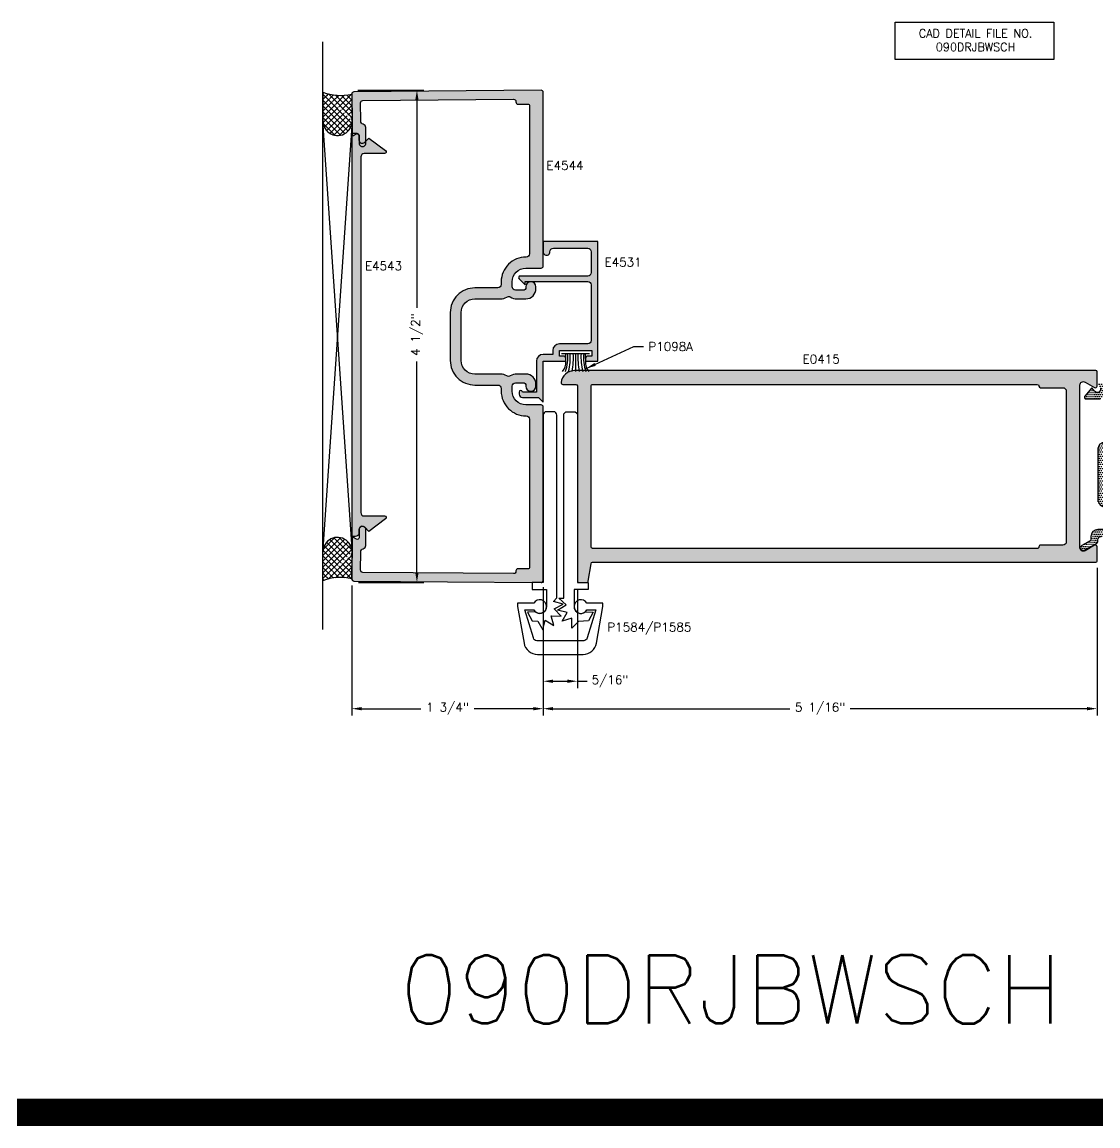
# Model space of a CAD drawing. Extents: x 0 to 130, y 0 to 90.
# Drawn here: x 75.54 to 85.38, y 59.75 to 69.84 of the extents above; entities that cross this region are included whole.
import ezdxf

# ---------------------------------------------------------------- set-up
doc = ezdxf.new("R2010")
doc.units = 0
doc.header["$MEASUREMENT"] = 0
doc.header["$PDMODE"] = 3
doc.layers.get('0').update_dxf_attribs({"linetype": 'CONTINUOUS'})
doc.layers.get('DEFPOINTS').update_dxf_attribs({"linetype": 'CONTINUOUS'})
for name, color, linetype in [('R-ANNO-DIMS', 3, 'CONTINUOUS'), ('R-ANNO-TEXT', 6, 'CONTINUOUS'), ('R-DET1', 4, 'CONTINUOUS'), ('R-DET2', 2, 'CONTINUOUS'), ('R-DET3', 5, 'CONTINUOUS'), ('R-OTLN', 1, 'CONTINUOUS'), ('R-PAT1', 5, 'CONTINUOUS'), ('TITLE', 7, 'CONTINUOUS')]:
    doc.layers.add(name, color=color, linetype=linetype)
doc.styles.get("Standard").update_dxf_attribs({"font": 'simplex'})
doc.dimstyles.new('1X', dxfattribs={"dimscale": 0, "dimtxt": 0.08, "dimasz": 0.09, "dimexe": 0.062, "dimexo": 0.062, "dimgap": 0.045, "dimtad": 0, "dimdec": 4, "dimzin": 4, "dimtxsty": 'STANDARD', "dimcen": 0, "dimazin": 3, "dimtp": 0.02, "dimtfac": 1, "dimtdec": 4, "dimtofl": 0, "dimtmove": 0, "dimatfit": 3, "dimtolj": 1, "dimtzin": 4})
pattern_1 = [(0, (77.63427413863386, 60.91761687541435), (0.008125, 0.01625), [0, -0.01625])]

# ---------------------------------------------------------------- blocks, each defined once
blk = doc.blocks.new('*D60')
at = {"layer": 'DEFPOINTS', "color": 0}
for p in [(85.36866936507101, 64.91636198876884), (80.30667044418895, 64.71886198593039), (85.36866936507101, 63.56719383038222)]:
    blk.add_point(p, dxfattribs=at)
at = {"layer": 'R-ANNO-DIMS', "color": 0}
for p, q in [((85.36866936507101, 64.85436198876884), (85.36866936507101, 63.50519383038222)), ((80.30667044418895, 64.65686198593039), (80.30667044418895, 63.50519383038222)), ((80.39667044418896, 63.56719383038222), (82.5621937141538, 63.56719383038222)), ((85.27866936507101, 63.56719383038222), (83.11314609510617, 63.56719383038222))]:
    blk.add_line(p, q, dxfattribs=at)
for points in [[(80.39667044418896, 63.58219383038222), (80.39667044418896, 63.55219383038222), (80.30667044418895, 63.56719383038222)], [(85.27866936507101, 63.58219383038222), (85.27866936507101, 63.55219383038222), (85.36866936507101, 63.56719383038222)]]:
    blk.add_solid(points, dxfattribs=at)
at = {"layer": 'R-ANNO-DIMS', "color": 0, "insert": (82.83766990462999, 63.56719383038222), "char_height": 0.08, "attachment_point": 5}
blk.add_mtext('\\A1;5 1/16"', dxfattribs=at)
blk = doc.blocks.new('*D59')
at = {"layer": 'DEFPOINTS', "color": 0}
for p in [(78.55146133987482, 69.2191871799274), (78.55673707882664, 64.71913342305255), (79.15226381021058, 64.71913342305255)]:
    blk.add_point(p, dxfattribs=at)
at = {"layer": 'R-ANNO-DIMS', "color": 0}
for p, q in [((78.61346133987482, 69.2191871799274), (79.21426381021058, 69.2191871799274)), ((79.15226381021058, 69.1291871799274), (79.15226381021058, 67.23001756333883)), ((79.15226381021058, 64.80913342305256), (79.15226381021058, 66.74001756333882)), ((78.61873707882664, 64.71913342305255), (79.21426381021058, 64.71913342305255))]:
    blk.add_line(p, q, dxfattribs=at)
for points in [[(79.13726381021058, 69.1291871799274), (79.16726381021059, 69.1291871799274), (79.15226381021058, 69.2191871799274)], [(79.13726381021058, 64.80913342305256), (79.16726381021059, 64.80913342305256), (79.15226381021058, 64.71913342305255)]]:
    blk.add_solid(points, dxfattribs=at)
at = {"layer": 'R-ANNO-DIMS', "color": 0, "insert": (79.15226381021057, 66.98501756333884), "char_height": 0.08, "attachment_point": 5, "rotation": 90}
blk.add_mtext('\\A1;4 1/2"', dxfattribs=at)
blk = doc.blocks.new('*D61')
at = {"layer": 'DEFPOINTS', "color": 0}
for p in [(78.55691160953661, 64.75413266151382), (80.30667044418895, 64.73903728485392), (80.30667044418895, 63.56719383038222)]:
    blk.add_point(p, dxfattribs=at)
at = {"layer": 'R-ANNO-DIMS', "color": 0}
for p, q in [((78.55691160953661, 64.69213266151382), (78.55691160953661, 63.50519383038222)), ((80.30667044418895, 64.67703728485392), (80.30667044418895, 63.50519383038222)), ((78.64691160953662, 63.56719383038222), (79.18679102686278, 63.56719383038222)), ((80.21667044418895, 63.56719383038222), (79.67679102686279, 63.56719383038222))]:
    blk.add_line(p, q, dxfattribs=at)
for points in [[(78.64691160953662, 63.58219383038222), (78.64691160953662, 63.55219383038222), (78.55691160953661, 63.56719383038222)], [(80.21667044418895, 63.58219383038222), (80.21667044418895, 63.55219383038222), (80.30667044418895, 63.56719383038222)]]:
    blk.add_solid(points, dxfattribs=at)
at = {"layer": 'R-ANNO-DIMS', "color": 0, "insert": (79.43179102686278, 63.56719383038222), "char_height": 0.08, "attachment_point": 5}
blk.add_mtext('\\A1;1 3/4"', dxfattribs=at)
blk = doc.blocks.new('*D62')
at = {"layer": 'DEFPOINTS', "color": 0}
for p in [(80.30667044418895, 64.71886198593039), (80.61867044418898, 64.71886198593039), (80.61867044418898, 63.81792312379004)]:
    blk.add_point(p, dxfattribs=at)
at = {"layer": 'R-ANNO-DIMS', "color": 0}
for p, q in [((80.30667044418895, 64.65686198593039), (80.30667044418895, 63.75592312379004)), ((80.61867044418898, 64.65686198593039), (80.61867044418898, 63.75592312379004)), ((80.39667044418896, 63.81792312379004), (80.52867044418898, 63.81792312379004)), ((80.61867044418898, 63.81792312379004), (80.70867044418898, 63.81792312379004))]:
    blk.add_line(p, q, dxfattribs=at)
for points in [[(80.39667044418896, 63.83292312379004), (80.39667044418896, 63.80292312379004), (80.30667044418895, 63.81792312379004)], [(80.52867044418898, 63.83292312379004), (80.52867044418898, 63.80292312379004), (80.61867044418898, 63.81792312379004)]]:
    blk.add_solid(points, dxfattribs=at)
at = {"layer": 'R-ANNO-DIMS', "color": 0, "insert": (80.9174799679985, 63.81792312379004), "char_height": 0.08, "attachment_point": 5}
blk.add_mtext('\\A1;5/16"', dxfattribs=at)

msp = doc.modelspace()

# ---------------------------------------------------------------- hatches: boundary and pattern name
at = {"layer": 'R-PAT1'}
h = msp.add_hatch(dxfattribs=at)
h.set_pattern_fill('DOTS', color=256, scale=0.26, style=0)
h.set_pattern_definition(pattern_1)
edge = h.paths.add_edge_path()
edge.add_arc((80.28667044418896, 67.61386198593038), 0.0199999999999978, 269.9999999999949, 360.0000000000051)
edge.add_line((80.30667044418895, 67.61386198593038), (80.30667044418895, 69.19868668700686))
edge.add_arc((80.28667044418894, 69.19868668700686), 0.02000000000000224, 5.088887490341058e-12, 90.4999999999985)
edge.add_line((80.28649591347897, 69.21868592546814), (78.57673631728792, 69.2037650795182))
edge.add_arc((78.5769108479979, 69.18376584105692), 0.01999999999999962, 90.49999999999986, 180.5000000000011)
edge.add_line((78.55691160953661, 69.18359131034696), (78.56015913442273, 68.81146181738526))
edge.add_arc((78.56815882980725, 68.81153162966926), 0.007999999999999377, 180.5000000000164, 300.5001091747231)
edge.add_line((78.57221914984531, 68.80463860412249), (78.60057445553076, 68.82134122840247))
edge.add_arc((78.60818755560213, 68.80841680550226), 0.01500000000000007, 0.5000000000061959, 120.50010917471701, ccw=False)
edge.add_line((78.6231869844481, 68.80854770353474), (78.62382744425501, 68.73515827879827))
edge.add_arc((78.6548263111114, 68.7354279717905), 0.0310000400111117, 180.4984659742341, 360.5015340257684)
edge.add_line((78.68582516348195, 68.7356993246973), (78.68457392510936, 68.87906692237661))
edge.add_arc((78.65357510566089, 68.87879638068509), 0.03100000000008916, 0.5000352863994423, 74.58605055804534)
edge.add_arc((78.67005413723493, 68.93856628547331), 0.03100000000000051, 180.5000000000033, 254.5860505581242, ccw=False)
edge.add_line((78.63905531761993, 68.93829576287285), (78.63760668622162, 69.1042924793417))
edge.add_arc((78.65760592468291, 69.10446701005166), 0.02000000000000072, 90.49999999999909, 180.499999999996, ccw=False)
edge.add_line((78.65743139397294, 69.12446624851296), (80.03649591347899, 69.1365011622496))
edge.add_arc((80.03667044418894, 69.11650192378832), 0.0199999999999996, -5.115907697472721e-12, 90.49999999999483, ccw=False)
edge.add_line((80.05667044418895, 69.11650192378832), (80.05667044418895, 69.11185080810802))
edge.add_arc((80.07667044418895, 69.11185080810802), 0.01999999999999913, 179.9999999999949, 270.4999999999973)
edge.add_line((80.07684497489892, 69.09185156964674), (80.16653954615649, 69.09263432231165))
edge.add_arc((80.16667044418895, 69.07763489346569), 0.01499999999999838, 0, 90.49999999999937, ccw=False)
edge.add_line((80.18167044418895, 69.07763489346569), (80.18167044418895, 67.72484418199728))
edge.add_arc((80.15067044418895, 67.72484418199727), 0.03100000000000724, -90.67573768840703, 1.318767317570746e-11, ccw=False)
edge.add_arc((80.14765128921061, 67.46886198593039), 0.2250000000000008, 89.32426231157832, 180.0000000000002)
edge.add_line((79.92265128921062, 67.46886198593039), (79.92265128921062, 67.44389373182737))
edge.add_arc((79.89165128921061, 67.44389373182739), 0.03099999999999881, -90.00000000000318, 0, ccw=False)
edge.add_line((79.89165128921061, 67.41289373182738), (79.68167044418895, 67.41289373182738))
edge.add_arc((79.68167044418895, 67.18789373182739), 0.2249999999999979, 89.99999999999967, 180)
edge.add_line((79.45667044418894, 67.18789373182739), (79.45667044418894, 66.96886198593039))
edge.add_line((79.45667044418894, 66.96886198593039), (79.45667044418894, 66.74983024003339))
edge.add_arc((79.68167044418895, 66.74983024003339), 0.2249999999999983, 180, 270.0000000000003)
edge.add_line((79.68167044418895, 66.5248302400334), (79.89165128921061, 66.5248302400334))
edge.add_arc((79.89165128921061, 66.4938302400334), 0.03099999999999881, 0, 90.00000000000318, ccw=False)
edge.add_line((79.92265128921062, 66.4938302400334), (79.92265128921062, 66.4688619859304))
edge.add_arc((80.14765128921056, 66.46886198593045), 0.2249999999999472, 180.0000000000113, 270.6757376884349)
edge.add_arc((80.15067044418895, 66.21287978986362), 0.03100000000000037, 0, 90.67573768842271, ccw=False)
edge.add_line((80.18167044418895, 66.21287978986362), (80.18167044418895, 64.8600890783951))
edge.add_arc((80.16667044418895, 64.8600890783951), 0.01499999999999879, -90.49999999999949, 0, ccw=False)
edge.add_line((80.16653954615647, 64.84508964954914), (80.0768449748989, 64.84587240221404))
edge.add_arc((80.07667044418895, 64.82587316375277), 0.01999999999999784, 89.49999999999883, 180)
edge.add_line((80.05667044418895, 64.82587316375277), (80.05667044418895, 64.82122204807247))
edge.add_arc((80.03667044418894, 64.82122204807247), 0.02000000000000002, 269.5000000000001, 359.9999999999898, ccw=False)
edge.add_line((80.03649591347897, 64.80122280961119), (78.65743139397293, 64.81325772334785))
edge.add_arc((78.6576059246829, 64.83325696180913), 0.01999999999999962, 179.4999999999989, 269.4999999999985, ccw=False)
edge.add_line((78.63760668622162, 64.8334314925191), (78.63905531753207, 64.99942819891864))
edge.add_arc((78.670054137147, 64.99915767631812), 0.0309999999999451, 105.41391550121779, 179.4999999998662, ccw=False)
edge.add_arc((78.65357514097924, 65.05892759086797), 0.03100000000000149, 285.4139155013505, 359.4999788280906)
edge.add_line((78.68457396049428, 65.05865705681285), (78.68582516435461, 65.2020247471597))
edge.add_arc((78.65482631242094, 65.20229615012772), 0.03100004001249247, 359.4983734451089, 539.5016265548951)
edge.add_line((78.62382744512766, 65.20256579305871), (78.62318698413644, 65.12917623261336))
edge.add_arc((78.60818755529047, 65.12930713064583), 0.01500000000000147, 239.4999590346838, 359.5000000000074, ccw=False)
edge.add_line((78.60057447060535, 65.1163826986824), (78.57221914093287, 65.1330852916228))
edge.add_arc((78.56815882910081, 65.12619226124232), 0.00799999999999763, 59.49995903464774, 179.5000000000089)
edge.add_line((78.5601591337163, 65.1262620735263), (78.55691160953661, 64.75413266151382))
edge.add_arc((78.5769108479979, 64.75395813080387), 0.01999999999999827, 179.5000000000052, 269.5000000000027)
edge.add_line((78.57673631728792, 64.73395889234259), (80.28649591347897, 64.71903804639264))
edge.add_arc((80.28667044418894, 64.73903728485392), 0.02000000000000138, 269.500000000004, 360)
edge.add_line((80.30667044418895, 64.73903728485392), (80.30667044418895, 66.32386198593039))
edge.add_arc((80.28667044418894, 66.32386198593039), 0.02000000000000268, 0, 89.9999999999911)
edge.add_line((80.28667044418894, 66.34386198593039), (80.14765128921061, 66.34386198593039))
edge.add_arc((80.14765128921061, 66.46886198593039), 0.125, 180, 270, ccw=False)
edge.add_line((80.02265128921061, 66.46886198593039), (80.02265128921061, 66.51383024003339))
edge.add_arc((80.05365128921062, 66.5138302400334), 0.03100000000000191, 90.00000000000568, 180, ccw=False)
edge.add_line((80.0536512892106, 66.54483024003339), (80.13265128921061, 66.54483024003339))
edge.add_arc((80.13265128921061, 66.52983024003339), 0.01500000000000057, 0, 90, ccw=False)
edge.add_line((80.14765128921061, 66.52983024003339), (80.14765128921061, 66.51533024003339))
edge.add_arc((80.19415128921061, 66.51533024003339), 0.04650000000000176, 180, 360)
edge.add_line((80.24065128921062, 66.51533024003339), (80.24065128921062, 66.53183024003339))
edge.add_arc((80.14765128921061, 66.53183024003339), 0.09299999999999997, 2.188768813050163e-12, 90)
edge.add_line((80.14765128921061, 66.62483024003339), (80.06765128921062, 66.62483024003339))
edge.add_arc((80.06765128921062, 66.49983024003339), 0.125, 90.00000000000225, 120.0593864917855)
edge.add_arc((79.98951130139847, 66.63484928426315), 0.03099999999999825, 237.87116047523068, 300.0593864917805, ccw=False)
edge.add_arc((79.91665128921062, 66.5188302400334), 0.1059999999999981, 57.87116047523627, 90.00000000000072)
edge.add_line((79.91665128921062, 66.62483024003339), (79.68167044418895, 66.62483024003339))
edge.add_arc((79.68167044418895, 66.74983024003339), 0.125, 180, 270, ccw=False)
edge.add_line((79.55667044418895, 66.74983024003339), (79.55667044418895, 66.96886198593039))
edge.add_line((79.55667044418895, 66.96886198593039), (79.55667044418895, 67.18789373182739))
edge.add_arc((79.68167044418895, 67.18789373182739), 0.125, 90, 180, ccw=False)
edge.add_line((79.68167044418895, 67.31289373182739), (79.91665128921062, 67.31289373182739))
edge.add_arc((79.9166512892106, 67.41889373182738), 0.1060000000000016, 269.9999999999999, 302.1288395247632)
edge.add_arc((79.98951130139847, 67.30287468759764), 0.03099999999999829, 59.94061350821943, 122.12883952476929, ccw=False)
edge.add_arc((80.06765128921062, 67.43789373182739), 0.1250000000000036, 239.940613508215, 269.999999999999)
edge.add_line((80.06765128921062, 67.31289373182739), (80.14765128921061, 67.31289373182739))
edge.add_arc((80.14765128921061, 67.40589373182739), 0.09299999999999642, 269.9999999999989, 360)
edge.add_line((80.2406512892106, 67.40589373182739), (80.2406512892106, 67.42239373182738))
edge.add_arc((80.19415128921061, 67.42239373182738), 0.04650000000000176, 0, 180)
edge.add_line((80.14765128921061, 67.42239373182738), (80.14765128921061, 67.40789373182739))
edge.add_arc((80.13265128921061, 67.40789373182739), 0.01500000000000012, -89.99999999999488, 0, ccw=False)
edge.add_line((80.13265128921061, 67.39289373182739), (80.0536512892106, 67.3928937318274))
edge.add_arc((80.0536512892106, 67.42389373182739), 0.03099999999999881, 180, 269.99999999999756, ccw=False)
edge.add_line((80.02265128921061, 67.42389373182739), (80.02265128921061, 67.4688619859304))
edge.add_arc((80.14765128921061, 67.46886198593039), 0.125, 90, 180, ccw=False)
edge.add_line((80.14765128921061, 67.59386198593039), (80.28667044418896, 67.59386198593039))
h = msp.add_hatch(dxfattribs=at)
h.set_pattern_fill('ANSI37', color=256, scale=0.3, style=0)
h.set_pattern_definition([(45, (68.71810214627472, 62.31671791322282), (-0.02651650429449553, 0.02651650429449553), []), (135, (68.71810214627472, 62.31671791322282), (-0.02651650429449553, -0.02651650429449553), [])])
edge = h.paths.add_edge_path()
edge.add_line((78.55691160953661, 69.18359131034696), (78.560280052239, 68.93870142655817))
edge.add_line((78.29271324580492, 69.20128644772386), (78.292805208549, 68.93870142655818))
edge.add_arc((78.426542630394, 68.93870142655818), 0.1337374218449998, 180.0000000008725, 368.2968632308441)
edge.add_arc((78.45368505920754, 69.62352352371326), 0.4518805960098387, 249.1313715685075, 283.2051082673993)
h = msp.add_hatch(dxfattribs=at)
h.set_pattern_fill('DOTS', color=256, scale=0.3, style=0)
h.set_pattern_definition([(0, (76.31582116560557, 62.6380484105911), (0.009375, 0.01875), [0, -0.01875])])
edge = h.paths.add_edge_path()
edge.add_arc((78.85728015223899, 65.3131173638166), 0.01500000992566353, -53.328498805199786, 90.0000000000017, ccw=False)
edge.add_line((78.866238552239, 65.3010862638166), (78.713121652239, 65.1871178938166))
edge.add_line((78.71312165223898, 65.1871178938166), (78.67520045223898, 65.22503895381661))
edge.add_arc((78.653280102239, 65.20311864381661), 0.03100002797770648, 44.99994772361653, 179.9999815174909)
edge.add_line((78.62228007426128, 65.20311865381662), (78.62228019440329, 65.17111810381661))
edge.add_arc((78.59128019223898, 65.1711181038166), 0.03100000216430088, -90.0000184825073, 1.5916157281026244e-12, ccw=False)
edge.add_line((78.59128018223899, 65.1401181016523), (78.560280052239, 65.1401179638166))
edge.add_line((78.560280052239, 65.1401179638166), (78.560280052239, 68.82811796381661))
edge.add_line((78.560280052239, 68.8281179638166), (78.59128017223836, 68.8281179638166))
edge.add_arc((78.59128019223898, 68.7971179638166), 0.03099999999999993, 0, 90.00003696621178, ccw=False)
edge.add_line((78.62228019223899, 68.7971179638166), (78.62228010223899, 68.76511696381661))
edge.add_arc((78.653280102239, 68.7651169638166), 0.03100000000000036, 180, 315.0004574215952)
edge.add_line((78.67520058745615, 68.7431968286016), (78.71312165223898, 68.7811179638166))
edge.add_line((78.713121652239, 68.7811179638166), (78.86623859421317, 68.66714902018731))
edge.add_arc((78.85728015223899, 68.65511796381661), 0.01500000000000044, -89.99999999999841, 53.328270680498974, ccw=False)
edge.add_line((78.85728015223899, 68.6401179638166), (78.67128015223898, 68.6401179638166))
edge.add_arc((78.67128015223899, 68.6091179638166), 0.03100000000000058, 90, 180)
edge.add_line((78.64028015223899, 68.6091179638166), (78.64028012223899, 65.3591178638166))
edge.add_arc((78.67128015223899, 65.3591178638166), 0.03100002999999973, 180, 269.9999999999996)
edge.add_line((78.67128015223899, 65.3281178338166), (78.85728015223899, 65.32811737374227))
h = msp.add_hatch(dxfattribs=at)
h.set_pattern_fill('DOTS', color=256, scale=0.26, style=0)
h.set_pattern_definition(pattern_1)
edge = h.paths.add_edge_path()
edge.add_line((80.14166944418895, 67.47110337489525), (80.71367044418895, 67.47110337489525))
edge.add_arc((80.71367044418895, 67.44010337489524), 0.03099999999999969, 1.5916157281026244e-12, 90.00000000000159, ccw=False)
edge.add_line((80.74467044418894, 67.44010337489524), (80.74467044418894, 66.93260437489525))
edge.add_arc((80.71367044418895, 66.93260437489525), 0.03099999999999969, -89.99999999999841, 1.5916157281026244e-12, ccw=False)
edge.add_line((80.71367044418895, 66.90160437489524), (80.45567144418895, 66.90160537489524))
edge.add_arc((80.45567144418895, 66.83960537489524), 0.06199999999999939, 90, 180)
edge.add_line((80.39367144418895, 66.83960537489524), (80.39367044418896, 66.80460537489525))
edge.add_line((80.39367044418894, 66.80460537489525), (80.30667044418894, 66.80460537489525))
edge.add_arc((80.30667044418894, 66.74260537489525), 0.06199999999999939, 90, 180)
edge.add_line((80.24467044418894, 66.74260537489525), (80.24467044418894, 66.46110537489525))
edge.add_line((80.24467044418894, 66.46110537489525), (80.11667044418894, 66.46110537489525))
edge.add_arc((80.10167044418895, 66.46110537489525), 0.01499999999999968, 0, 180)
edge.add_line((80.08667044418894, 66.46110537489525), (80.08667044418894, 66.44210537489525))
edge.add_arc((80.11767044418895, 66.44210537489525), 0.03100000000000058, 180, 270)
edge.add_line((80.11767044418895, 66.41110537489524), (80.26367044418895, 66.41110437489525))
edge.add_line((80.26367044418895, 66.41110437489525), (80.30667044418894, 66.36810437489524))
edge.add_line((80.30667044418894, 66.36810437489524), (80.30667044418894, 66.74260537489523))
edge.add_line((80.30667044418894, 66.74260537489525), (80.51367044418893, 66.74260537489525))
edge.add_line((80.51367044418895, 66.74260537489525), (80.51367044418895, 66.76660537489525))
edge.add_arc((80.49067044418895, 66.76660537489525), 0.02300000000000058, 0, 90)
edge.add_line((80.49067044418895, 66.78960537489525), (80.45567144418895, 66.78960437489525))
edge.add_line((80.45567144418895, 66.78960437489525), (80.45567144418895, 66.83960537489526))
edge.add_line((80.45567144418895, 66.83960537489524), (80.75067144418895, 66.83960537489524))
edge.add_line((80.75067144418895, 66.83960537489524), (80.75067144418895, 66.78960437489525))
edge.add_line((80.75067144418895, 66.78960437489525), (80.71667044418895, 66.78960537489525))
edge.add_arc((80.71667044418895, 66.76660537489525), 0.02299999999999969, 90, 180)
edge.add_line((80.69367044418894, 66.76660537489525), (80.69367044418894, 66.74260537489525))
edge.add_line((80.69367044418894, 66.74260537489525), (80.80667044418894, 66.74260537489525))
edge.add_line((80.80667044418894, 66.74260537489525), (80.80667044418894, 67.83635537489525))
edge.add_line((80.80667044418894, 67.83635537489525), (80.30667044418894, 67.83635537489525))
edge.add_line((80.30667044418894, 67.83635537489525), (80.30667044418894, 67.74235537489525))
edge.add_arc((80.3376783808167, 67.74236231141111), 0.03100793740360629, 180.0128171404027, 361.8334257944001)
edge.add_arc((80.39967044418894, 67.74335437489525), 0.03099999999999969, 90, 180, ccw=False)
edge.add_line((80.39967044418894, 67.77435437489525), (80.71367044418895, 67.77435437489525))
edge.add_arc((80.71367044418895, 67.74335437489525), 0.03100000000000058, 0, 90, ccw=False)
edge.add_line((80.74467044418894, 67.74335437489525), (80.74467044418894, 67.55210337489524))
edge.add_arc((80.71367044418895, 67.55210337489524), 0.03100000000000014, -90, 0, ccw=False)
edge.add_line((80.71367044418895, 67.52110337489525), (80.09652044418895, 67.52110437489524))
edge.add_arc((80.09652044418894, 67.50625437489525), 0.01485000000000003, 90, 225)
edge.add_line((80.08601990848832, 67.49575383919462), (80.14167044418895, 67.44010337489524))
edge.add_line((80.14167044418895, 67.44010337489524), (80.14166944418895, 67.47110337489525))
h = msp.add_hatch(dxfattribs=at)
h.set_pattern_fill('DOTS', color=256, scale=0.26, style=0)
h.set_pattern_definition([(0, (73.1995909361598, 58.93803735329908), (0.008125, 0.01625), [0, -0.01625])])
edge = h.paths.add_edge_path(flags=16)
edge.add_line((85.05666936507102, 65.06236208876885), (84.85267036507102, 65.06236208876885))
edge.add_arc((84.85267039004721, 65.04736211374504), 0.01499997502382514, 90.00009540220096, 180.0000993014623)
edge.add_line((84.83767041502341, 65.04736208774803), (84.83767041509148, 65.04636198978966))
edge.add_arc((84.82267041509147, 65.04636198876885), 0.0150000000000006, -90, 3.899193814049795e-06, ccw=False)
edge.add_line((84.82267041509147, 65.03136198876885), (80.75867044418897, 65.03136198876885))
edge.add_arc((80.75867044418897, 65.04636198876885), 0.01500000000000057, 180.0000000000034, 270, ccw=False)
edge.add_line((80.74367044418896, 65.04636198876885), (80.74367044418895, 66.51636198876885))
edge.add_arc((80.75867044418897, 66.51636198876885), 0.01500000000000057, 90, 180, ccw=False)
edge.add_line((80.75867044418897, 66.53136198876885), (84.82267036507102, 66.53136198876885))
edge.add_arc((84.82267036507102, 66.51636198876885), 0.01500000000000057, 0, 90, ccw=False)
edge.add_line((84.83767036507102, 66.51636198876885), (84.83767036507102, 66.51536198876886))
edge.add_arc((84.85267036507102, 66.51536198876884), 0.01500000000000057, 180, 270)
edge.add_line((84.85267036507102, 66.50036198876884), (85.05666936507102, 66.50036198876884))
edge.add_arc((85.05666936507102, 66.46936198876885), 0.03100000000000147, 1.5916157281026244e-12, 90.00000000000159, ccw=False)
edge.add_line((85.08766936507101, 66.46936198876885), (85.08766936507101, 65.09336208876886))
edge.add_arc((85.05666936507102, 65.09336208876884), 0.03099999999999881, -90, 0, ccw=False)
edge = h.paths.add_edge_path()
edge.add_line((85.36866936507101, 64.91636198876884), (85.36866936507101, 65.04736330771206))
edge.add_arc((85.35366936507101, 65.04736330771208), 0.01499999999999968, 0, 120.0000625217591)
edge.add_line((85.34616935089578, 65.06035368058475), (85.2591693943665, 65.01012410568265))
edge.add_arc((85.24366936507101, 65.03697087628619), 0.03099999999999947, 180, 300.00006252175683, ccw=False)
edge.add_line((85.21266936507101, 65.03697087628619), (85.21266936507101, 66.52575420125123))
edge.add_arc((85.24366936507101, 66.52575420125123), 0.03100000000000147, 60.000233836233974, 180.0000000000016, ccw=False)
edge.add_line((85.25916925550345, 66.55260105202711), (85.34616941808758, 66.50237195816001))
edge.add_arc((85.35366947507319, 66.5153621792973), 0.01499988999903584, 239.9995060658115, 359.9992722295823)
edge.add_line((85.36866936507101, 66.51536198876884), (85.36866936507101, 66.64636198876885))
edge.add_arc((85.35866936507102, 66.64636198876885), 0.009999999999998899, 359.9999999999949, 449.9999999999949)
edge.add_line((85.35866936507102, 66.65636198876885), (80.59387886507102, 66.65636198876885))
edge.add_arc((80.59387886507102, 66.53136198876885), 0.124999999999992, 90.00000000000365, 172.1625202369187)
edge.add_arc((80.48490639148251, 66.54636198876885), 0.01500000000000046, 172.1625202369163, 270)
edge.add_line((80.48490639148251, 66.53136198876885), (80.60367044418896, 66.53136198876885))
edge.add_arc((80.60367044418896, 66.51636198876885), 0.01500000000000057, 0, 90, ccw=False)
edge.add_line((80.61867044418896, 66.51636198876885), (80.61867044418896, 64.73386198593039))
edge.add_arc((80.63367044418898, 64.73386198593039), 0.01499999999999924, 179.9999999999983, 269.9999999999983)
edge.add_line((80.63367044418897, 64.71886198593039), (80.70367044418896, 64.71886198593039))
edge.add_arc((80.70367044418897, 64.73386198593039), 0.01500000000000012, 269.9999999999983, 359.9999999999984)
edge.add_line((80.71867044418897, 64.73386198593039), (80.74367044418898, 64.89136198876885))
edge.add_arc((80.75867044418897, 64.89136198876885), 0.01500000000000012, 89.9999999999983, 179.9999999999983, ccw=False)
edge.add_line((80.75867044418897, 64.90636198876885), (85.35866936507102, 64.90636198876885))
edge.add_arc((85.35866936507102, 64.91636198876884), 0.009999999999998899, 270.0000000000051, 360.0000000000051)
h = msp.add_hatch(dxfattribs=at)
h.set_pattern_fill('DOTS', color=256, scale=0.3, style=0)
h.set_pattern_definition([(0, (78.3107557378958, 61.638186649938), (0.009375, 0.01875), [0, -0.01875])])
edge = h.paths.add_edge_path()
edge.add_line((85.46565906507102, 65.1194678762862), (85.43766936507103, 65.0709868762862))
edge.add_line((85.43766936507102, 65.07098687628618), (85.43766924866569, 65.02696887628619))
edge.add_arc((85.45266926507102, 65.02696887628619), 0.01500001640532567, 180.0000000000017, 330.0000361788715)
edge.add_line((85.46565966507102, 65.01946887628618), (85.51566896507101, 65.10608987628618))
edge.add_line((85.51566896507101, 65.10608987628619), (85.51566888414763, 65.5030508762862))
edge.add_arc((85.49566926507102, 65.50305087628618), 0.01999961907662406, 6.361230519997273e-12, 97.42321911392676)
edge.add_arc((85.49566849896257, 65.50305116492204), 0.01999923389363516, 97.42114952087478, 180.0008269124975)
edge.add_line((85.47566926507102, 65.5030508762862), (85.47566946507102, 65.48105187628619))
edge.add_arc((85.45066946507102, 65.48105187628619), 0.02500000000000124, -179.99770816882062, 0, ccw=False)
edge.add_line((85.42566946509102, 65.48105087628619), (85.42566936507103, 65.71147057628619))
edge.add_line((85.42566936507102, 65.71147057628619), (85.42566916507101, 65.93796817628619))
edge.add_arc((85.44066916507101, 65.93796817628619), 0.01499999999999968, 89.99999999999659, 179.9999999999966, ccw=False)
edge.add_line((85.44066916507101, 65.95296817628619), (85.63117516507101, 65.95296966547588))
edge.add_arc((85.63117516507101, 65.9839696762862), 0.03100001081031944, 270.0000000000016, 389.9999884644409)
edge.add_line((85.65802196507101, 65.9994696762862), (85.62569026507101, 66.0554681762862))
edge.add_arc((85.63868056507101, 66.06296817628619), 0.01499992980283641, 89.99999999999659, 210.0001548077412, ccw=False)
edge.add_line((85.63868056507101, 66.07796810608903), (85.82066930507102, 66.07796817628619))
edge.add_arc((85.82066930507102, 66.06296817628619), 0.01499999999999924, -30.000059314162513, 89.99999999999659, ccw=False)
edge.add_line((85.83365967836357, 66.0554681628382), (85.8013283328305, 65.99946972954129))
edge.add_arc((85.82817520507102, 65.9839696762862), 0.03100010000000128, 149.9999930530581, 270.0000000000032)
edge.add_line((85.82817520507102, 65.9529695762862), (85.88566936507101, 65.9529713762862))
edge.add_line((85.88566936507101, 65.95297137628619), (85.88566936507101, 66.53396887628618))
edge.add_line((85.88566936507101, 66.53396887628618), (85.38566936507101, 66.53396887628618))
edge.add_line((85.38566936507101, 66.53396887628618), (85.39945536507102, 66.49947590628618))
edge.add_arc((85.37066926507102, 66.48797125628619), 0.03099994394885958, -142.5250916519979, 21.784609248622417, ccw=False)
edge.add_line((85.3460670938856, 66.46911045837635), (85.32204186507101, 66.50006384628618))
edge.add_line((85.32204186507101, 66.50006384628618), (85.2570545912281, 66.42261335433366))
edge.add_arc((85.26854436507102, 66.41297047628619), 0.01500000000000109, 139.9946948706572, 270.0000000000068)
edge.add_line((85.26854436507102, 66.39797047628619), (85.39410997861386, 66.3979738242903))
edge.add_arc((85.37066935333354, 66.48797109932794), 0.09299985176187427, 284.5988618965204, 343.6051380217329)
edge.add_arc((85.48962726507102, 66.45297140628618), 0.03100000016533, 89.99999999999841, 163.6050192300906, ccw=False)
edge.add_line((85.48962726507102, 66.48397140645152), (85.80466951507103, 66.48397140628619))
edge.add_arc((85.80466951507101, 66.4529714062862), 0.03100000000000014, 1.848251019964664e-05, 90, ccw=False)
edge.add_line((85.83566951507102, 66.45297141628619), (85.83566951507102, 66.1589688762862))
edge.add_arc((85.80466951507101, 66.1589688762862), 0.03100000000000058, 269.9999630349812, 359.9999999999992, ccw=False)
edge.add_line((85.80466949507101, 66.12796887628619), (85.63868056507101, 66.12796817249325))
edge.add_arc((85.63868056507101, 66.06296817628619), 0.06499999620707753, 89.99999999999922, 180.245402995655)
edge.add_line((85.57368116507101, 66.06268977628619), (85.57368056507102, 66.04555027628619))
edge.add_line((85.57368056507102, 66.04555027628619), (85.59826406507102, 66.0029706762862))
edge.add_line((85.59826406507102, 66.0029706762862), (85.44066946507101, 66.0029681762862))
edge.add_arc((85.44066946507101, 65.93796817628619), 0.06499999999999861, 90.00000000000078, 180.0000000000008)
edge.add_line((85.37566946507101, 65.93796817628619), (85.37566905011212, 65.48105187628619))
edge.add_arc((85.44567245367789, 65.48105325236031), 0.07000340357927355, 180.0011262772362, 273.3696336210393)
edge.add_arc((85.45066946507102, 65.39619687628618), 0.01499997685864803, 1.5916157281026244e-12, 93.37247195563839, ccw=False)
edge.add_line((85.46566944192966, 65.39619687628618), (85.46566936507102, 65.21896987628618))
edge.add_arc((85.45066946507102, 65.2189698762862), 0.0149998999999994, -90, 1.5916157281026244e-12, ccw=False)
edge.add_line((85.45066946507102, 65.20396997628619), (85.37566936507102, 65.20397087628619))
edge.add_arc((85.37566936507102, 65.1419708762862), 0.06200000000000205, 89.99999999999754, 179.9999999999976)
edge.add_line((85.31366936507101, 65.1419708762862), (85.31366926507101, 65.1149128762862))
edge.add_arc((85.29866926507101, 65.11491287628618), 0.01500000000000057, -59.999272219169825, 1.5916157281026244e-12, ccw=False)
edge.add_line((85.30616943007645, 65.10192259049676), (85.23128704112716, 65.05868856749657))
edge.add_arc((85.24366936507101, 65.03697087628619), 0.02499960115201863, 119.6895913246472, 300.3387913391531)
edge.add_line((85.25629696507102, 65.0153948762862), (85.36816943007646, 65.07998059049676))
edge.add_arc((85.36066926507101, 65.09297087628619), 0.0150000000000004, 300.0007277808302, 360.0000000000016)
edge.add_line((85.37566926507101, 65.09297087628619), (85.37566926507101, 65.1109688762862))
edge.add_arc((85.40666926507102, 65.1109688762862), 0.03099999999999881, 90, 180.0000000000008, ccw=False)
edge.add_line((85.40666926507102, 65.14196887628619), (85.45266856507102, 65.14196687628619))
edge.add_arc((85.45266856507101, 65.12696787628619), 0.01499899999999865, -29.999772836727118, 89.99999999998983, ccw=False)
h = msp.add_hatch(dxfattribs=at)
h.set_pattern_fill('ANSI37', color=256, scale=0.3, style=0)
h.set_pattern_definition([(315, (68.71810214627472, 71.62100605863796), (-0.02651650429449553, -0.02651650429449553), []), (225, (68.71810214627472, 71.62100605863796), (-0.02651650429449553, 0.02651650429449553), [])])
edge = h.paths.add_edge_path()
edge.add_line((78.55691160953661, 64.75413266151382), (78.560280052239, 64.99902254530261))
edge.add_line((78.29271324580492, 64.73643752413693), (78.292805208549, 64.99902254530261))
edge.add_arc((78.426542630394, 64.99902254530261), 0.1337374218449998, 351.7031367691559, 539.9999999991276)
edge.add_arc((78.45368505920754, 64.31420044814753), 0.4518805960098387, 76.79489173260066, 110.8686284314925)

# ---------------------------------------------------------------- linework, layer by layer
at = {"layer": 'R-ANNO-TEXT'}
msp.add_lwpolyline([(83.52247016791893, 69.84211338612955), (84.97395011091416, 69.84211338612955), (84.97395011091416, 69.50005054662562), (83.52247016791893, 69.50005054662562)], close=True, dxfattribs=at)
at = {"layer": 'R-DET1', "color": 4, "linetype": 'CONTINUOUS'}
msp.add_lwpolyline([(78.85728015223899, 65.32811737374226, -0.7220754185484303), (78.866238552239, 65.3010862638166), (78.71312165223898, 65.1871178938166), (78.67520045223898, 65.22503895381661, 0.6681788512054427), (78.62228007426128, 65.20311865381662), (78.62228019440329, 65.1711181038166, -0.4142136568547753), (78.59128018223899, 65.1401181016523), (78.560280052239, 65.1401179638166), (78.560280052239, 68.8281179638166), (78.59128017223834, 68.8281179638166, -0.4142137513425706), (78.62228019223899, 68.7971179638166), (78.62228010223899, 68.7651169638166, 0.6681815248865433), (78.67520058745615, 68.7431968286016), (78.713121652239, 68.7811179638166), (78.86623859421317, 68.66714902018731, -0.7220739041827239), (78.85728015223899, 68.6401179638166), (78.67128015223899, 68.6401179638166, 0.414213562373095), (78.64028015223899, 68.6091179638166), (78.64028012223899, 65.3591178638166, 0.414213562373095), (78.67128015223899, 65.3281178338166)], format="xyb", close=True, dxfattribs=at)
at = {"layer": 'R-DET1'}
for points in [[(80.14166944418895, 67.47110337489525), (80.71367044418895, 67.47110337489525, -0.414213562373095), (80.74467044418894, 67.44010337489524), (80.74467044418894, 66.93260437489525, -0.414213562373095), (80.71367044418895, 66.90160437489524), (80.45567144418895, 66.90160537489524, 0.414213562373095), (80.39367144418895, 66.83960537489524), (80.39367044418894, 66.80460537489525), (80.30667044418894, 66.80460537489525, 0.414213562373095), (80.24467044418894, 66.74260537489525), (80.24467044418894, 66.46110537489525), (80.11667044418894, 66.46110537489525, 0.9999999999999999), (80.08667044418894, 66.46110537489525), (80.08667044418894, 66.44210537489525, 0.414213562373095), (80.11767044418895, 66.41110537489524), (80.26367044418895, 66.41110437489525), (80.30667044418894, 66.36810437489524), (80.30667044418894, 66.74260537489525), (80.51367044418895, 66.74260537489525), (80.51367044418895, 66.76660537489525, 0.414213562373095), (80.49067044418895, 66.78960537489525), (80.45567144418895, 66.78960437489525), (80.45567144418895, 66.83960537489524), (80.75067144418895, 66.83960537489524), (80.75067144418895, 66.78960437489525), (80.71667044418895, 66.78960537489525, 0.414213562373095), (80.69367044418894, 66.76660537489525), (80.69367044418894, 66.74260537489525), (80.80667044418894, 66.74260537489525), (80.80667044418894, 67.83635537489525), (80.30667044418894, 67.83635537489525), (80.30667044418894, 67.74235537489525, 1.016015369141828), (80.36867044418895, 67.74335437489525, -0.414213562373095), (80.39967044418894, 67.77435437489525), (80.71367044418895, 67.77435437489525, -0.414213562373095), (80.74467044418894, 67.74335437489525), (80.74467044418894, 67.55210337489524, -0.414213562373095), (80.71367044418895, 67.52110337489525), (80.09652044418894, 67.52110437489524, 0.668178637919291), (80.08601990848832, 67.49575383919462), (80.14167044418895, 67.44010337489524)], [(80.30271883689277, 64.2871066283516), (80.3257283819136, 64.375125946906), (80.40371995084432, 64.32828414104229), (80.38059526667196, 64.41627328004692), (80.4715363160946, 64.41371102893534), (80.40822385578372, 64.47904380761673), (80.48872912875356, 64.5214199875401), (80.40150952862375, 64.54729624990625), (80.43147044418896, 64.58142536585488), (80.43147044418896, 66.25036198593038, 0.4142135623730946), (80.40047044418895, 66.28136198593039), (80.33767044418896, 66.28136198593039, 0.414213562373095), (80.30667044418895, 66.25036198593038), (80.30667044418895, 64.71886198593039), (80.20667044418896, 64.71886198593039), (80.20667044418896, 64.65636198593039), (80.33717044418896, 64.65636198593039), (80.33717044418896, 64.50036198593038, -0.6426365562521192), (80.23374491383103, 64.45312480814717), (80.16254359778553, 64.44837798484352), (80.2042445011124, 64.37027398813613), (80.2577320797982, 64.36618273907388)], [(80.52638909758498, 64.44702226938153), (80.43796370059445, 64.46841826825786), (80.51620386846713, 64.51484364636192), (80.4496429571954, 64.57686368095982), (80.49387044418897, 64.57787385846225), (80.49387044418897, 66.25036198593038, -0.4142135623730903), (80.52487044418898, 66.28136198593039), (80.58767044418897, 66.28136198593039, -0.4142135623731008), (80.61867044418898, 66.25036198593038), (80.61867044418898, 64.71886198593039), (80.71867044418897, 64.71886198593039), (80.71867044418897, 64.65636198593039), (80.58817044418898, 64.65636198593039), (80.58817044418898, 64.50036198593038, 0.6426365562521166), (80.69159597454689, 64.45312480814717), (80.76279729059239, 64.44837798484352), (80.72109638726553, 64.37027398813613), (80.62857067265593, 64.36319672361171), (80.5676342633855, 64.30194436436693), (80.56853295531135, 64.39291706331376), (80.48098143599445, 64.36818710039125)], [(80.67113993623184, 64.06286198593038, 0.3639702342662027), (80.79424090535836, 64.16615596372202), (80.85317044418896, 64.50036198593038), (80.85317044418896, 64.53136198593039), (80.70494060173432, 64.53136198593039, 3.766779275656965), (80.70494060173434, 64.46936198593039), (80.78633094176446, 64.46936198593039), (80.70815053958907, 64.21347889242271, -0.3639702342662029), (80.67762149924569, 64.18786198593038), (80.24771938913221, 64.18786198593038, -0.363970234266202), (80.21719034878883, 64.21347889242271), (80.13900994661346, 64.46936198593039), (80.22040028664357, 64.46936198593039, 3.766779275658193), (80.22040028664357, 64.53136198593037), (80.07217044418896, 64.53136198593039), (80.07217044418896, 64.50036198593038), (80.13109998301954, 64.16615596372202, 0.3639702342662023), (80.25420095214606, 64.06286198593038)]]:
    msp.add_lwpolyline(points, format="xyb", close=True, dxfattribs=at)
for points in [[(85.39945536507102, 66.4994759062862, -0.8716619961154112), (85.3460670938856, 66.46911045837635), (85.32204186507101, 66.50006384628618), (85.2570545912281, 66.42261335433366, 0.6371028040913634), (85.26854436507102, 66.39797047628619), (85.39410997861386, 66.3979738242903, 0.263307311594275)], [(85.44066946507101, 66.00296817628619, 0.414213562373095), (85.37566946507101, 65.93796817628619), (85.37566905011214, 65.48105187628619, 0.4315399387032696), (85.44978706507102, 65.41117087628619, -0.4315604592530941)], [(85.45066946507102, 65.20396997628619), (85.37566936507102, 65.20397087628619, 0.414213562373095), (85.31366936507101, 65.1419708762862), (85.31366926507101, 65.11491287628618, -0.2679457888973785), (85.30616943007645, 65.10192259049676), (85.23128704112716, 65.05868856749657, 1.005681447737971), (85.25629696507102, 65.0153948762862), (85.36816943007646, 65.07998059049676, 0.2679457888973763), (85.37566926507101, 65.09297087628619), (85.37566926507101, 65.1109688762862, -0.414213562373095), (85.40666926507102, 65.14196887628619)]]:
    msp.add_lwpolyline(points, format="xyb", dxfattribs=at)
at = {"layer": 'R-DET2'}
for p, q in [((80.47472844418894, 66.81323637489524), (80.73128444418894, 66.81323637489524)), ((80.51367044418895, 66.76660537489525), (80.51367044418895, 66.81323637489524)), ((80.60317144418894, 66.81323637489524), (80.60317144418894, 66.64960537489524)), ((80.69267144418895, 66.76660537489525), (80.69267144418895, 66.81323637489524))]:
    msp.add_line(p, q, dxfattribs=at)
for centre, radius, start, end in [((80.19546244418895, 66.76738037489525), 0.3362580740874483, 339.4972821235348, 7.837923942607686), ((80.00937944418895, 66.78421037489525), 0.5452887871770339, 345.7087604330228, 3.051324028555831), ((79.84568244418895, 66.77538637489525), 0.737005517760892, 350.173517881917, 2.943803673572739), ((81.36065944418894, 66.77538637489525), 0.7370055114380082, 177.0562739651562, 189.8265587188486), ((81.19696344418895, 66.78421037489525), 0.5452900805672146, 176.9486815645805, 194.2913154516676), ((81.01087944418894, 66.76738037489525), 0.3362583953227051, 172.1620760573923, 200.5027178764652), ((80.39468544418895, 66.73159137489525), 0.1194927993479104, 316.6765107236712, 5.288586977248332), ((80.81165644418894, 66.73159137489525), 0.1194936752342984, 174.7114130227517, 223.3238381003201)]:
    msp.add_arc(centre, radius, start, end, dxfattribs=at)
at = {"layer": 'R-DET3'}
for p, q in [((78.2924652080475, 64.29039033377357), (78.2924652080475, 69.66193215051221)), ((78.560280052239, 68.93870142655818), (78.29280520854898, 65.02953470107502)), ((78.56028005223898, 65.02953470107502), (78.29280520854898, 68.93870142655818))]:
    msp.add_line(p, q, dxfattribs=at)
at = {"layer": 'R-OTLN'}
for points in [[(80.28667044418894, 67.59386198593039, 0.414213562373147), (80.30667044418895, 67.61386198593038), (80.30667044418895, 69.19868668700686, 0.4167718538054227), (80.28649591347897, 69.21868592546814), (78.57673631728792, 69.2037650795182, 0.4142135623731082), (78.55691160953661, 69.18359131034696), (78.56015913442273, 68.81146181738526, 0.5773509043425055), (78.57221914984531, 68.80463860412249), (78.60057445553076, 68.82134122840246, -0.5773509043425324), (78.6231869844481, 68.80854770353474), (78.62382744425501, 68.73515827879827, 1.000026774158872), (78.68582516348195, 68.7356993246973), (78.68457392510936, 68.8790669223766, 0.3350127020975492), (78.66181462144795, 68.90868133307924, -0.3350128733440326), (78.63905531761993, 68.93829576287285), (78.63760668622162, 69.1042924793417, -0.4142135623730894), (78.65743139397294, 69.12446624851296), (80.03649591347899, 69.1365011622496, -0.4167718538054416), (80.05667044418895, 69.11650192378832), (80.05667044418895, 69.11185080810802, 0.4167718538054621), (80.07684497489892, 69.09185156964674), (80.16653954615647, 69.09263432231164, -0.4167718538054405), (80.18167044418895, 69.07763489346569), (80.18167044418895, 67.72484418199727, -0.4176721342937116), (80.15030484339078, 67.69384633794229, 0.4176721342937165), (79.92265128921062, 67.46886198593039), (79.92265128921062, 67.44389373182739, -0.414213562373112), (79.89165128921061, 67.41289373182738), (79.68167044418895, 67.41289373182738, 0.4142135623730962), (79.45667044418894, 67.18789373182739), (79.45667044418894, 66.96886198593039), (79.45667044418894, 66.74983024003339, 0.4142135623730961), (79.68167044418895, 66.5248302400334), (79.89165128921061, 66.5248302400334, -0.4142135623731118), (79.92265128921062, 66.4938302400334), (79.92265128921062, 66.4688619859304, 0.4176721342937255), (80.15030484339078, 66.2438776339186, -0.4176721342937207), (80.18167044418895, 66.21287978986362), (80.18167044418895, 64.8600890783951, -0.4167718538054404), (80.16653954615647, 64.84508964954914), (80.07684497489892, 64.84587240221406, 0.4167718538054491), (80.05667044418895, 64.82587316375277), (80.05667044418894, 64.82122204807246, -0.4167718538053901), (80.03649591347897, 64.80122280961119), (78.65743139397293, 64.81325772334785, -0.4142135623730921), (78.63760668622162, 64.8334314925191), (78.63905531753207, 64.99942819891864, -0.3350130380585945), (78.66181463906317, 65.02904263359302, 0.3350129353105847), (78.68457396049428, 65.05865705681285), (78.6858251643546, 65.2020247471597, 1.000028389141318), (78.62382744512766, 65.20256579305871), (78.62318698413644, 65.12917623261336, -0.5773505075162344), (78.60057447060535, 65.1163826986824), (78.57221914093287, 65.1330852916228, 0.5773505075164487), (78.5601591337163, 65.1262620735263), (78.55691160953661, 64.75413266151382, 0.4142135623730818), (78.57673631728792, 64.73395889234259), (80.28649591347897, 64.71903804639264, 0.4167718538054227), (80.30667044418895, 64.73903728485392), (80.30667044418894, 66.32386198593039, 0.414213562373056), (80.28667044418894, 66.34386198593039), (80.14765128921061, 66.34386198593039, -0.414213562373095), (80.02265128921061, 66.46886198593039), (80.02265128921061, 66.5138302400334, -0.4142135623730697), (80.0536512892106, 66.54483024003339), (80.13265128921061, 66.54483024003339, -0.414213562373095), (80.14765128921061, 66.52983024003339), (80.14765128921061, 66.51533024003339, 0.9999999999999999), (80.24065128921062, 66.51533024003339), (80.24065128921062, 66.5318302400334, 0.4142135623730839), (80.14765128921061, 66.62483024003339), (80.06765128921062, 66.62483024003339, 0.131916120248614), (80.00503911948934, 66.60801857675595, -0.2782092012679878), (79.97302472929756, 66.6085967998024, 0.1411141523355899), (79.91665128921062, 66.62483024003339), (79.68167044418895, 66.62483024003339, -0.414213562373095), (79.55667044418895, 66.74983024003339), (79.55667044418895, 66.96886198593039), (79.55667044418895, 67.18789373182739, -0.414213562373095), (79.68167044418895, 67.31289373182739), (79.9166512892106, 67.31289373182739, 0.1411141523355846), (79.97302472929756, 67.32912717205838, -0.2782092012679875), (80.00503911948934, 67.32970539510482, 0.1319161202486175), (80.06765128921062, 67.31289373182739), (80.14765128921061, 67.31289373182739, 0.4142135623731008), (80.2406512892106, 67.40589373182739), (80.24065128921062, 67.42239373182738, 0.9999999999999999), (80.14765128921061, 67.42239373182738), (80.14765128921061, 67.40789373182739, -0.4142135623730777), (80.13265128921061, 67.39289373182739), (80.0536512892106, 67.39289373182739, -0.4142135623730867), (80.02265128921061, 67.42389373182739), (80.02265128921061, 67.46886198593039, -0.414213562373095), (80.14765128921061, 67.59386198593039)], [(85.36866936507101, 64.91636198876884), (85.36866936507101, 65.04736330771208, 0.5773506329265241), (85.34616935089578, 65.06035368058475), (85.2591693943665, 65.01012410568265, -0.5773506329265214), (85.21266936507101, 65.03697087628619), (85.21266936507101, 66.52575420125123, -0.5773489087863664), (85.25916925550345, 66.55260105202711), (85.34616941808758, 66.50237195816001, 0.5773489087863661), (85.36866936507101, 66.51536198876884), (85.36866936507101, 66.64636198876885, 0.414213562373095), (85.35866936507102, 66.65636198876885), (80.59387886507102, 66.65636198876885, 0.3746931511525521), (80.47004650872044, 66.5484074433143, 0.4548701274340273), (80.48490639148251, 66.53136198876885), (80.60367044418896, 66.53136198876885, -0.414213562373095), (80.61867044418896, 66.51636198876885), (80.61867044418898, 64.73386198593039, 0.414213562373094), (80.63367044418897, 64.71886198593039), (80.70367044418896, 64.71886198593039, 0.4142135623730974), (80.71867044418897, 64.73386198593039), (80.74367044418896, 64.89136198876885, -0.4142135623730962), (80.75867044418897, 64.90636198876885), (85.35866936507102, 64.90636198876885, 0.4142135623730992)], [(85.05666936507102, 65.06236208876885), (84.85267036507102, 65.06236208876885, 0.4142135823059283), (84.83767041502341, 65.04736208774803), (84.83767041509148, 65.04636198978966, -0.414213582305594), (84.82267041509147, 65.03136198876885), (80.75867044418897, 65.03136198876885, -0.4142135623730776), (80.74367044418896, 65.04636198876885), (80.74367044418895, 66.51636198876885, -0.4142135623731037), (80.75867044418897, 66.53136198876885), (84.82267036507102, 66.53136198876885, -0.414213562373095), (84.83767036507102, 66.51636198876885), (84.83767036507102, 66.51536198876884, 0.414213562373095), (84.85267036507102, 66.50036198876884), (85.05666936507102, 66.50036198876884, -0.4142135623730948), (85.08766936507101, 66.46936198876885), (85.08766936507101, 65.09336208876884, -0.4142135623730966)]]:
    msp.add_lwpolyline(points, format="xyb", close=True, dxfattribs=at)
at = {"layer": 'R-PAT1'}
for p, q in [((78.29271324580492, 69.20128644772386), (78.29280520854898, 68.93870142655818)), ((78.55691160953661, 69.18359131034696), (78.560280052239, 68.93870142655818)), ((78.29271324580492, 64.73643752413693), (78.29280520854898, 64.99902254530261)), ((78.55691160953661, 64.75413266151382), (78.560280052239, 64.99902254530261))]:
    msp.add_line(p, q, dxfattribs=at)
for centre, radius, start, end in [((78.45368505920754, 69.62352352371326), 0.4518805960098387, 249.1313715685076, 283.2051082673992), ((78.426542630394, 68.93870142655818), 0.1337374218449998, 180.0000000008725, 8.29686323084422), ((78.426542630394, 64.99902254530261), 0.1337374218449998, 351.7031367691558, 179.9999999991276), ((78.45368505920754, 64.31420044814753), 0.4518805960098387, 76.79489173260077, 110.8686284314924)]:
    msp.add_arc(centre, radius, start, end, dxfattribs=at)
at = {"layer": 'TITLE', "const_width": 0.25}
msp.add_lwpolyline([(0.25, 59.87895019504157), (122.9080004981786, 59.87895019504157)], dxfattribs=at)

# ---------------------------------------------------------------- texts
msp.add_text('090DRJBWSCH', height=0.625).set_placement((78.99545915011493, 60.68916420946874))
at = {"layer": 'R-ANNO-TEXT', "insert": (84.25915242974571, 69.77653063494573), "char_height": 0.075, "width": 1.875, "attachment_point": 2}
msp.add_mtext('CAD DETAIL FILE NO.\\P090DRJBWSCH', dxfattribs=at)
at = {"layer": 'R-ANNO-TEXT', "char_height": 0.08, "attachment_point": 4}
for s, insert in [('E4544', (80.33631371709016, 68.53218156582892)), ('E4543', (78.67760321674702, 67.61390515542485)), ('\\A1;E4531', (80.86701740291396, 67.64767828606396)), ('\\A1;P1098A', (81.2681124682017, 66.87627356756559)), ('E0415', (82.67768998218219, 66.76220819417003)), ('\\A1;P1584/P1585', (80.89267167882653, 64.29929399758797))]:
    msp.add_mtext(s, dxfattribs=dict(at, insert=insert))

# ---------------------------------------------------------------- dimensions: what is measured, and where the dimension line sits
at = {"layer": 'R-ANNO-DIMS'}
dim = msp.add_linear_dim(base=(79.15226381021058, 64.71913342305255), p1=(78.55146133987482, 69.2191871799274), p2=(78.55673707882664, 64.71913342305255), angle=90, dimstyle='1X', override={"dimscale": 1, "dimpost": '"'}, dxfattribs=at)
dim.commit()
dim.dimension.update_dxf_attribs({"geometry": '*D59', "text_midpoint": (79.15226381021057, 66.98501756333884), "dimtype": 160})
for base, p1, p2, picture, middle in [((85.36866936507101, 63.56719383038222), (80.30667044418895, 64.71886198593039), (85.36866936507101, 64.91636198876884), '*D60', (82.83766990462999, 63.56719383038222)), ((80.30667044418895, 63.56719383038222), (78.55691160953661, 64.75413266151382), (80.30667044418895, 64.73903728485392), '*D61', (79.43179102686278, 63.56719383038222)), ((80.61867044418898, 63.81792312379004), (80.30667044418895, 64.71886198593039), (80.61867044418898, 64.71886198593039), '*D62', (80.9174799679985, 63.81792312379004))]:
    dim = msp.add_linear_dim(base=base, p1=p1, p2=p2, dimstyle='1X', override={"dimscale": 1, "dimpost": '"'}, dxfattribs=at)
    dim.commit()
    dim.dimension.update_dxf_attribs({"geometry": picture, "text_midpoint": middle})

# ---------------------------------------------------------------- leaders
at = {"layer": 'R-ANNO-TEXT'}
msp.add_leader([(80.69930644195748, 66.67603994047668), (81.13484481021862, 66.87598752967426), (81.22484481021863, 66.87598752967426)], dimstyle='1X', override={"dimscale": 1}, dxfattribs=at)

doc.saveas('drawing.dxf')
